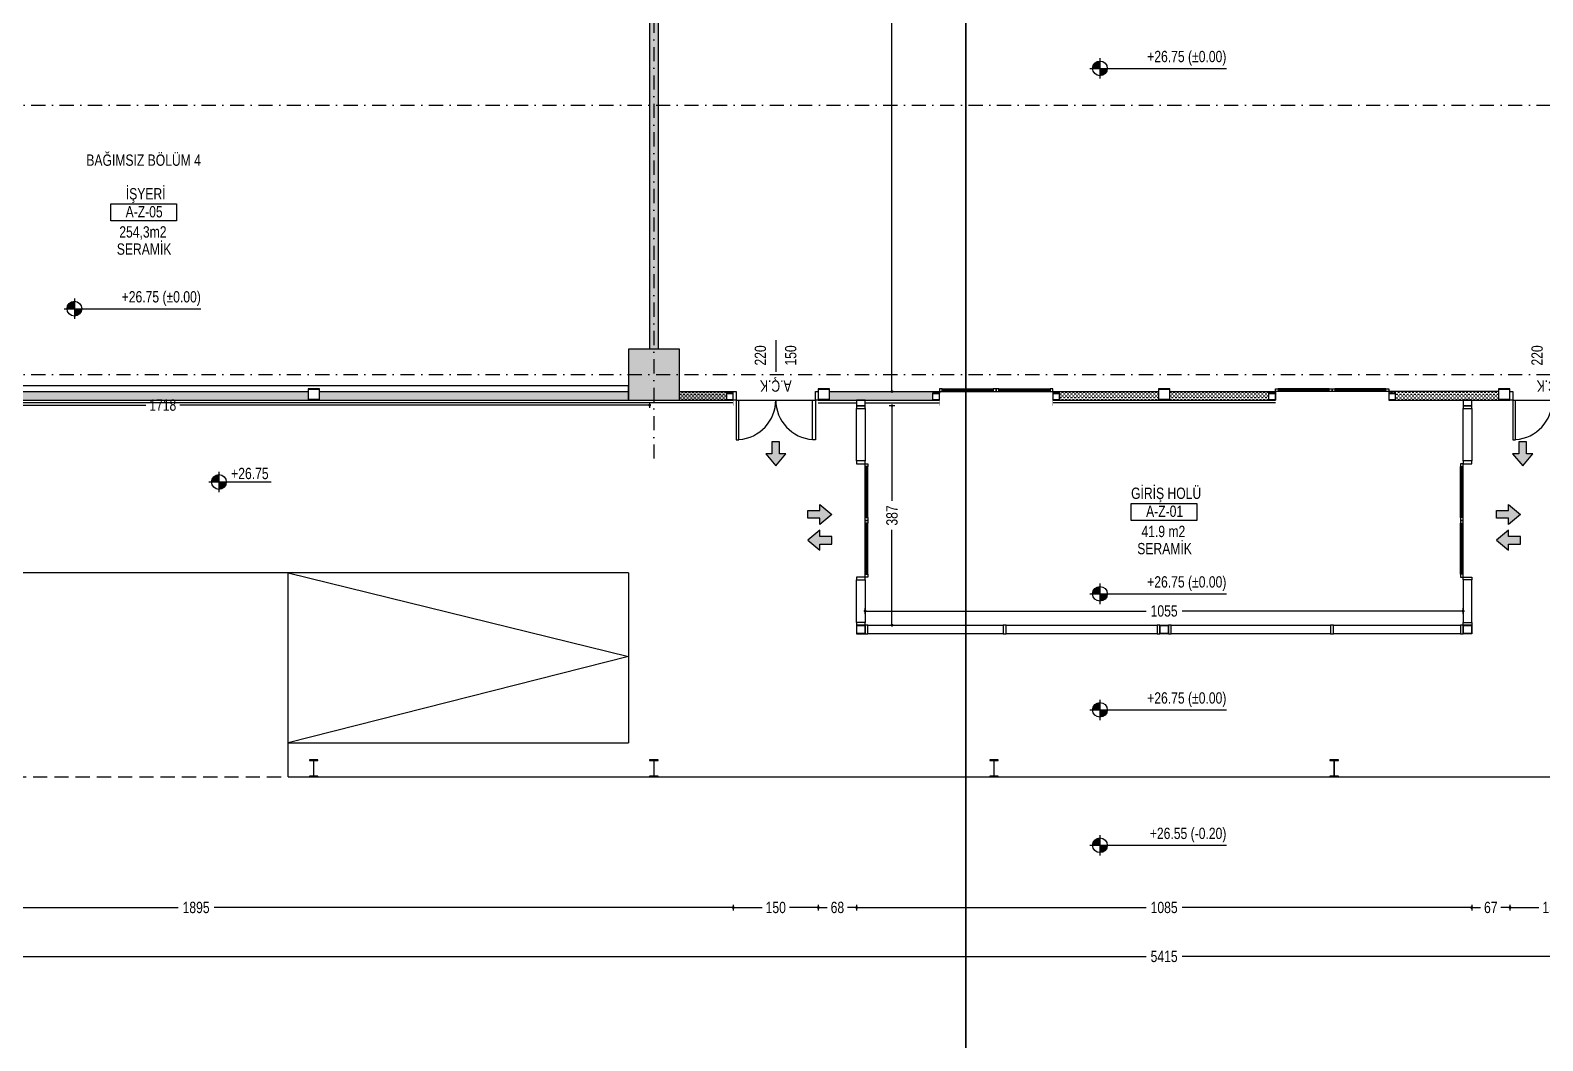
# Model space of a CAD drawing. Header units: centimetres. Extents: x 26569 to 160723, y -3143 to 14565.
# Drawn here: x 55179 to 57847, y 388 to 2171 of the extents above; entities that cross this region are included whole.
import ezdxf
from ezdxf.enums import TextEntityAlignment as Align

# ---------------------------------------------------------------- set-up
doc = ezdxf.new("R2010")
doc.units = ezdxf.units.CM
doc.header["$LTSCALE"] = 100
doc.linetypes.add('DASHDOT2', pattern=[0.5, 0.25, -0.125, 0, -0.125])
doc.linetypes.add('HIDDEN2', pattern=[0.1875, 0.125, -0.0625])
for name, color, linetype in [('A-ANNO-DIMS', 187, 'Continuous'), ('A-ANNO-GRID', 155, 'DASHDOT2'), ('A-ANNO-IDEN', 50, 'Continuous'), ('A-ANNO-TEXT', 50, 'Continuous'), ('A-DOOR', 193, 'Continuous'), ('A-ELEV-01', 255, 'Continuous'), ('A-GLAZ-FRME', 12, 'Continuous'), ('A-GLAZ-FRME-MBND', 9, 'Continuous'), ('A-GLAZ-FULL', 130, 'Continuous'), ('A-GLAZ-SILL', 8, 'Continuous'), ('A-WALL', 134, 'Continuous'), ('A-WALL-HTCH', 8, 'Continuous'), ('A-WALL-INSL', 249, 'Continuous'), ('A-WALL-PLST', 129, 'Continuous'), ('S-CONC', 5, 'Continuous'), ('S-HTCH', 8, 'Continuous'), ('S-STEL', 3, 'Continuous')]:
    doc.layers.add(name, color=color, linetype=linetype)
doc.styles.add('Fields_100', font='act_simplex.shx', dxfattribs={"width": 0.8, "height": 20})
doc.linetypes.add('BATTING', pattern='A,0.00254,-2.54,[134,ltypeshp.shx,S=2.54,R=0,X=-2.54,Y=0],-5.08,[134,ltypeshp.shx,S=2.54,R=180,X=2.54,Y=0],-2.54', length=10.16254)
doc.dimstyles.new('FIELDS_100', dxfattribs={"dimscale": 0, "dimtxt": 20, "dimasz": 5, "dimexe": 5, "dimexo": 5, "dimgap": 5, "dimtad": 0, "dimdec": 0, "dimzin": 0, "dimdsep": 46, "dimtxsty": 'Fields_100', "dimblk": 'DOT', "dimcen": 0.09, "dimclrt": 50, "dimadec": 0, "dimazin": 0, "dimtfac": 1, "dimtdec": 0, "dimtix": 1, "dimtofl": 0, "dimtmove": 1, "dimatfit": 3, "dimfxl": 5, "dimfxlon": 1, "dimtolj": 1, "dimtzin": 0, "dimarcsym": 0})
pattern_1 = [(0, (47244.2896, 54361.0323), (3.175, 3.175), [3.175, -3.175])]

# ---------------------------------------------------------------- blocks, each defined once
blk = doc.blocks.new('Mahal kutusu_100')
at = {"color": 0}
blk.add_lwpolyline([(-58, 30), (58, 30), (58, 0), (-58, 0)], close=True, dxfattribs=at)
at = {"color": 0, "style": 'Fields_100', "width": 0.8}
for tag, p in [('MAHAL', (3.6, 37.9)), ('KOD', (0.9, 6.2)), ('ALAN', (-1.3, -29.4)), ('KAPLAMA', (0.8, -59.7))]:
    blk.add_attdef(tag, text='', height=20, dxfattribs=at).set_placement(p, align=Align.CENTER)
blk = doc.blocks.new('_Dot')
at = {"color": 0, "linetype": 'ByBlock', "lineweight": -2}
blk.add_line((-0.5, 0), (-1, 0), dxfattribs=at)
at = {"color": 0, "linetype": 'ByBlock', "const_width": 0.5}
blk.add_lwpolyline([(-0.25, 0, 1), (0.25, 0, 1)], format="xyb", close=True, dxfattribs=at)
blk = doc.blocks.new('*D151')
at = {"layer": 'A-ANNO-DIMS', "color": 0, "lineweight": -2, "transparency": 16777216}
for p, q in [((56694.5, 2988.6), (56704.5, 2988.6)), ((56699.5, 2983.6), (56699.5, 2292.8)), ((56699.5, 1538.6), (56699.5, 2229.4)), ((56694.5, 1533.6), (56704.5, 1533.6))]:
    blk.add_line(p, q, dxfattribs=at)
at = {"layer": 'DEFPOINTS', "color": 0, "transparency": 16777216}
for p in [(56287, 2988.6), (56699.5, 2988.6), (56622, 1533.6)]:
    blk.add_point(p, dxfattribs=at)
at = {"layer": 'A-ANNO-DIMS', "color": 0, "lineweight": -2, "transparency": 16777216, "xscale": 5, "yscale": 5, "zscale": 5}
for p, rotation in [((56699.5, 2988.6), 90), ((56699.5, 1533.6), 270)]:
    blk.add_blockref('_Dot', p, dxfattribs=dict(at, rotation=rotation))
at = {"layer": 'A-ANNO-DIMS', "color": 50, "transparency": 16777216, "insert": (56699.5, 2261.1), "char_height": 20, "attachment_point": 5, "rotation": 90, "style": 'Fields_100'}
blk.add_mtext('\\A1;1455', dxfattribs=at)
blk = doc.blocks.new('Kot_plan')
h = blk.add_hatch(color=0)
h.paths.add_polyline_path([(0, 13, 0.414214), (-13, 0), (0, 0)])
h.paths.add_polyline_path([(13, 0), (0, 0), (0, -13, 0.414214)])
at = {"color": 0}
for p, q in [((-18, 0), (92, 0)), ((0, 18), (0, -18))]:
    blk.add_line(p, q, dxfattribs=at)
blk.add_circle((0, 0), 13, dxfattribs=at)
at = {"color": 0, "style": 'Fields_100', "width": 0.8}
blk.add_attdef('BITMISKOT', (21.6, 5), '', height=20, dxfattribs=at)
blk.add_attdef('KABAKOT', text='', height=20, dxfattribs=at).set_placement((21.6, -5), align=Align.TOP_LEFT)
blk = doc.blocks.new('KAPI 150')
at = {"layer": 'A-DOOR'}
blk.add_line((145, 15), (5, 15), dxfattribs=at)
for points in [[(5, 15), (5, 85), (10, 85), (10, 15)], [(145, 15), (145, 85), (140, 85), (140, 15)]]:
    blk.add_lwpolyline(points, dxfattribs=at)
for points in [[(5, 0), (0, 0), (0, 15), (5, 15)], [(150, 0), (145, 0), (145, 15), (150, 15)]]:
    blk.add_lwpolyline(points, close=True, dxfattribs=at)
for centre, start, end in [((5, 15), 0, 85.904), ((145, 15), 94.096, 180)]:
    blk.add_arc(centre, 70, start, end, dxfattribs=at)
blk = doc.blocks.new('AÇK_01')
at = {"color": 0}
blk.add_lwpolyline([(28, 0), (-28, 0)], dxfattribs=at)
at = {"color": 0, "style": 'Fields_100', "width": 0.8}
blk.add_attdef('A.Ç.K.01', text='', height=20, rotation=90, dxfattribs=at).set_placement((-53, 0), align=Align.MIDDLE_CENTER)
for tag, p in [('W', (1, 17.2)), ('H', (1, -36.3))]:
    blk.add_attdef(tag, text='', height=20, dxfattribs=at).set_placement(p, align=Align.CENTER)
blk = doc.blocks.new('*D307')
at = {"layer": 'A-ANNO-DIMS', "color": 0, "lineweight": -2, "transparency": 16777216}
for p, q in [((54554.5, 1514.5), (54554.5, 1504.5)), ((54559.5, 1509.5), (55383.1, 1509.5)), ((56267, 1509.5), (55443.4, 1509.5)), ((56272, 1514.5), (56272, 1504.5))]:
    blk.add_line(p, q, dxfattribs=at)
at = {"layer": 'DEFPOINTS', "color": 0, "transparency": 16777216}
for p in [(56272, 2973.6), (54554.5, 1593.6), (56272, 1509.5)]:
    blk.add_point(p, dxfattribs=at)
at = {"layer": 'A-ANNO-DIMS', "color": 0, "lineweight": -2, "transparency": 16777216, "xscale": 5, "yscale": 5, "zscale": 5, "rotation": 180}
blk.add_blockref('_Dot', (54554.5, 1509.5), dxfattribs=at)
at = {"layer": 'A-ANNO-DIMS', "color": 0, "lineweight": -2, "transparency": 16777216, "xscale": 5, "yscale": 5, "zscale": 5}
blk.add_blockref('_Dot', (56272, 1509.5), dxfattribs=at)
at = {"layer": 'A-ANNO-DIMS', "color": 50, "transparency": 16777216, "insert": (55413.2, 1509.5), "char_height": 20, "attachment_point": 5, "style": 'Fields_100'}
blk.add_mtext('\\A1;1718', dxfattribs=at)
blk = doc.blocks.new('*D410')
at = {"layer": 'A-ANNO-DIMS', "color": 0, "lineweight": -2, "transparency": 16777216}
for p, q in [((56694.5, 1508.6), (56704.5, 1508.6)), ((56699.5, 1503.6), (56699.5, 1340.4)), ((56699.5, 1126.1), (56699.5, 1289.3)), ((56694.5, 1121.1), (56704.5, 1121.1))]:
    blk.add_line(p, q, dxfattribs=at)
at = {"layer": 'DEFPOINTS', "color": 0, "transparency": 16777216}
for p in [(56657, 1508.6), (56699.5, 1508.6), (56657, 1121.1)]:
    blk.add_point(p, dxfattribs=at)
at = {"layer": 'A-ANNO-DIMS', "color": 0, "lineweight": -2, "transparency": 16777216, "xscale": 5, "yscale": 5, "zscale": 5}
for p, rotation in [((56699.5, 1508.6), 90), ((56699.5, 1121.1), 270)]:
    blk.add_blockref('_Dot', p, dxfattribs=dict(at, rotation=rotation))
at = {"layer": 'A-ANNO-DIMS', "color": 50, "transparency": 16777216, "insert": (56699.5, 1314.8), "char_height": 20, "attachment_point": 5, "rotation": 90, "style": 'Fields_100'}
blk.add_mtext('\\A1;387', dxfattribs=at)
blk = doc.blocks.new('*D411')
at = {"layer": 'A-ANNO-DIMS', "color": 0, "lineweight": -2, "transparency": 16777216}
for p, q in [((56652, 1141.2), (56652, 1151.2)), ((57707, 1141.2), (57707, 1151.2)), ((56657, 1146.2), (57147.8, 1146.2)), ((57702, 1146.2), (57211.1, 1146.2))]:
    blk.add_line(p, q, dxfattribs=at)
at = {"layer": 'DEFPOINTS', "color": 0, "transparency": 16777216}
for p in [(56652, 1121.1), (57707, 1146.2), (57707, 1121.1)]:
    blk.add_point(p, dxfattribs=at)
at = {"layer": 'A-ANNO-DIMS', "color": 0, "lineweight": -2, "transparency": 16777216, "xscale": 5, "yscale": 5, "zscale": 5, "rotation": 180}
blk.add_blockref('_Dot', (56652, 1146.2), dxfattribs=at)
at = {"layer": 'A-ANNO-DIMS', "color": 0, "lineweight": -2, "transparency": 16777216, "xscale": 5, "yscale": 5, "zscale": 5}
blk.add_blockref('_Dot', (57707, 1146.2), dxfattribs=at)
at = {"layer": 'A-ANNO-DIMS', "color": 50, "transparency": 16777216, "insert": (57179.5, 1146.2), "char_height": 20, "attachment_point": 5, "style": 'Fields_100'}
blk.add_mtext('\\A1;1055', dxfattribs=at)
blk = doc.blocks.new('300')
blk.add_lwpolyline([(0, 0), (150, 0), (150, 10.7), (93.55, 10.7, -0.41421356), (78.55, 25.7), (78.55, 274.3, -0.41421356), (93.55, 289.3), (150, 289.3), (150, 300), (0, 300), (0, 289.3), (56.45, 289.3, -0.41421356), (71.45, 274.3), (71.45, 25.7, -0.41421356), (56.45, 10.7), (0, 10.7)], format="xyb", close=True)
blk = doc.blocks.new('*D855')
at = {"layer": 'A-ANNO-DIMS', "color": 0, "lineweight": -2, "transparency": 16777216}
for p, q in [((54524.5, 628), (54524.5, 618)), ((54529.5, 623), (55440.3, 623)), ((56414.5, 623), (55503.6, 623)), ((56419.5, 628), (56419.5, 618))]:
    blk.add_line(p, q, dxfattribs=at)
at = {"layer": 'DEFPOINTS', "color": 0, "transparency": 16777216}
for p in [(54524.5, 1518.6), (56419.5, 1518.6), (56419.5, 623)]:
    blk.add_point(p, dxfattribs=at)
at = {"layer": 'A-ANNO-DIMS', "color": 0, "lineweight": -2, "transparency": 16777216, "xscale": 5, "yscale": 5, "zscale": 5, "rotation": 180}
blk.add_blockref('_Dot', (54524.5, 623), dxfattribs=at)
at = {"layer": 'A-ANNO-DIMS', "color": 0, "lineweight": -2, "transparency": 16777216, "xscale": 5, "yscale": 5, "zscale": 5}
blk.add_blockref('_Dot', (56419.5, 623), dxfattribs=at)
at = {"layer": 'A-ANNO-DIMS', "color": 50, "transparency": 16777216, "insert": (55472, 623), "char_height": 20, "attachment_point": 5, "style": 'Fields_100'}
blk.add_mtext('\\A1;1895', dxfattribs=at)
blk = doc.blocks.new('*D856')
at = {"layer": 'A-ANNO-DIMS', "color": 0, "lineweight": -2, "transparency": 16777216}
for p, q in [((56419.5, 628), (56419.5, 618)), ((56424.5, 623), (56470.4, 623)), ((56564.5, 623), (56518.5, 623)), ((56569.5, 628), (56569.5, 618))]:
    blk.add_line(p, q, dxfattribs=at)
at = {"layer": 'DEFPOINTS', "color": 0, "transparency": 16777216}
for p in [(56419.5, 1518.6), (56569.5, 1518.6), (56569.5, 623)]:
    blk.add_point(p, dxfattribs=at)
at = {"layer": 'A-ANNO-DIMS', "color": 0, "lineweight": -2, "transparency": 16777216, "xscale": 5, "yscale": 5, "zscale": 5, "rotation": 180}
blk.add_blockref('_Dot', (56419.5, 623), dxfattribs=at)
at = {"layer": 'A-ANNO-DIMS', "color": 0, "lineweight": -2, "transparency": 16777216, "xscale": 5, "yscale": 5, "zscale": 5}
blk.add_blockref('_Dot', (56569.5, 623), dxfattribs=at)
at = {"layer": 'A-ANNO-DIMS', "color": 50, "transparency": 16777216, "insert": (56494.5, 623), "char_height": 20, "attachment_point": 5, "style": 'Fields_100'}
blk.add_mtext('\\A1;150', dxfattribs=at)
blk = doc.blocks.new('*D857')
at = {"layer": 'A-ANNO-DIMS', "color": 0, "lineweight": -2, "transparency": 16777216}
for p, q in [((56569.5, 628), (56569.5, 618)), ((56574.5, 623), (56585.3, 623)), ((56632, 623), (56621.2, 623)), ((56637, 628), (56637, 618))]:
    blk.add_line(p, q, dxfattribs=at)
at = {"layer": 'DEFPOINTS', "color": 0, "transparency": 16777216}
for p in [(56569.5, 1518.6), (56637, 1518.6), (56637, 623)]:
    blk.add_point(p, dxfattribs=at)
at = {"layer": 'A-ANNO-DIMS', "color": 0, "lineweight": -2, "transparency": 16777216, "xscale": 5, "yscale": 5, "zscale": 5, "rotation": 180}
blk.add_blockref('_Dot', (56569.5, 623), dxfattribs=at)
at = {"layer": 'A-ANNO-DIMS', "color": 0, "lineweight": -2, "transparency": 16777216, "xscale": 5, "yscale": 5, "zscale": 5}
blk.add_blockref('_Dot', (56637, 623), dxfattribs=at)
at = {"layer": 'A-ANNO-DIMS', "color": 50, "transparency": 16777216, "insert": (56603.2, 623), "char_height": 20, "attachment_point": 5, "style": 'Fields_100'}
blk.add_mtext('\\A1;68', dxfattribs=at)
blk = doc.blocks.new('*D858')
at = {"layer": 'A-ANNO-DIMS', "color": 0, "lineweight": -2, "transparency": 16777216}
for p, q in [((56637, 628), (56637, 618)), ((56642, 623), (57147.8, 623)), ((57717, 623), (57211.1, 623)), ((57722, 628), (57722, 618))]:
    blk.add_line(p, q, dxfattribs=at)
at = {"layer": 'DEFPOINTS', "color": 0, "transparency": 16777216}
for p in [(56637, 1518.6), (57722, 1106.1), (57722, 623)]:
    blk.add_point(p, dxfattribs=at)
at = {"layer": 'A-ANNO-DIMS', "color": 0, "lineweight": -2, "transparency": 16777216, "xscale": 5, "yscale": 5, "zscale": 5, "rotation": 180}
blk.add_blockref('_Dot', (56637, 623), dxfattribs=at)
at = {"layer": 'A-ANNO-DIMS', "color": 0, "lineweight": -2, "transparency": 16777216, "xscale": 5, "yscale": 5, "zscale": 5}
blk.add_blockref('_Dot', (57722, 623), dxfattribs=at)
at = {"layer": 'A-ANNO-DIMS', "color": 50, "transparency": 16777216, "insert": (57179.5, 623), "char_height": 20, "attachment_point": 5, "style": 'Fields_100'}
blk.add_mtext('\\A1;1085', dxfattribs=at)
blk = doc.blocks.new('*D859')
at = {"layer": 'A-ANNO-DIMS', "color": 0, "lineweight": -2, "transparency": 16777216}
for p, q in [((57722, 628), (57722, 618)), ((57727, 623), (57737.8, 623)), ((57784.5, 623), (57773.7, 623)), ((57789.5, 628), (57789.5, 618))]:
    blk.add_line(p, q, dxfattribs=at)
at = {"layer": 'DEFPOINTS', "color": 0, "transparency": 16777216}
for p in [(57789.5, 1518.6), (57722, 1106.1), (57789.5, 623)]:
    blk.add_point(p, dxfattribs=at)
at = {"layer": 'A-ANNO-DIMS', "color": 0, "lineweight": -2, "transparency": 16777216, "xscale": 5, "yscale": 5, "zscale": 5, "rotation": 180}
blk.add_blockref('_Dot', (57722, 623), dxfattribs=at)
at = {"layer": 'A-ANNO-DIMS', "color": 0, "lineweight": -2, "transparency": 16777216, "xscale": 5, "yscale": 5, "zscale": 5}
blk.add_blockref('_Dot', (57789.5, 623), dxfattribs=at)
at = {"layer": 'A-ANNO-DIMS', "color": 50, "transparency": 16777216, "insert": (57755.7, 623), "char_height": 20, "attachment_point": 5, "style": 'Fields_100'}
blk.add_mtext('\\A1;67', dxfattribs=at)
blk = doc.blocks.new('*D860')
at = {"layer": 'A-ANNO-DIMS', "color": 0, "lineweight": -2, "transparency": 16777216}
for p, q in [((57789.5, 628), (57789.5, 618)), ((57794.5, 623), (57840.4, 623)), ((57934.5, 623), (57888.5, 623)), ((57939.5, 628), (57939.5, 618))]:
    blk.add_line(p, q, dxfattribs=at)
at = {"layer": 'DEFPOINTS', "color": 0, "transparency": 16777216}
for p in [(57789.5, 1518.6), (57939.5, 1518.6), (57939.5, 623)]:
    blk.add_point(p, dxfattribs=at)
at = {"layer": 'A-ANNO-DIMS', "color": 0, "lineweight": -2, "transparency": 16777216, "xscale": 5, "yscale": 5, "zscale": 5, "rotation": 180}
blk.add_blockref('_Dot', (57789.5, 623), dxfattribs=at)
at = {"layer": 'A-ANNO-DIMS', "color": 0, "lineweight": -2, "transparency": 16777216, "xscale": 5, "yscale": 5, "zscale": 5}
blk.add_blockref('_Dot', (57939.5, 623), dxfattribs=at)
at = {"layer": 'A-ANNO-DIMS', "color": 50, "transparency": 16777216, "insert": (57864.5, 623), "char_height": 20, "attachment_point": 5, "style": 'Fields_100'}
blk.add_mtext('\\A1;150', dxfattribs=at)
blk = doc.blocks.new('*D878')
at = {"layer": 'A-ANNO-DIMS', "color": 0, "lineweight": -2, "transparency": 16777216}
for p, q in [((54472, 541.6), (54472, 531.6)), ((54477, 536.6), (57147.8, 536.6)), ((59882, 536.6), (57211.1, 536.6)), ((59887, 541.6), (59887, 531.6))]:
    blk.add_line(p, q, dxfattribs=at)
at = {"layer": 'DEFPOINTS', "color": 0, "transparency": 16777216}
for p in [(54472, 853.6, 0), (59887, 853.6, 0), (59887, 536.6)]:
    blk.add_point(p, dxfattribs=at)
at = {"layer": 'A-ANNO-DIMS', "color": 0, "lineweight": -2, "transparency": 16777216, "xscale": 5, "yscale": 5, "zscale": 5, "rotation": 180}
blk.add_blockref('_Dot', (54472, 536.6), dxfattribs=at)
at = {"layer": 'A-ANNO-DIMS', "color": 0, "lineweight": -2, "transparency": 16777216, "xscale": 5, "yscale": 5, "zscale": 5}
blk.add_blockref('_Dot', (59887, 536.6), dxfattribs=at)
at = {"layer": 'A-ANNO-DIMS', "color": 50, "transparency": 16777216, "insert": (57179.5, 536.6), "char_height": 20, "attachment_point": 5, "style": 'Fields_100'}
blk.add_mtext('\\A1;5415', dxfattribs=at)

msp = doc.modelspace()

# ---------------------------------------------------------------- hatches: boundary and pattern name
at = {"layer": 'A-ANNO-DIMS'}
h = msp.add_hatch(color=256, dxfattribs=at)
h.paths.add_polyline_path([(57066.28, 2116.71, 0.4142136), (57053.28, 2103.71), (57066.28, 2103.71)])
h.paths.add_polyline_path([(57079.28, 2103.71), (57066.28, 2103.71), (57066.28, 2090.71, 0.4142136)])
h = msp.add_hatch(color=256, dxfattribs=at)
h.paths.add_polyline_path([(55257.34, 1692.72, 0.4142136), (55244.34, 1679.72), (55257.34, 1679.72)])
h.paths.add_polyline_path([(55270.34, 1679.72), (55257.34, 1679.72), (55257.34, 1666.72, 0.4142136)])
h = msp.add_hatch(color=256, dxfattribs=at)
h.paths.add_polyline_path([(57066.28, 1189.6, 0.4142136), (57053.28, 1176.6), (57066.28, 1176.6)])
h.paths.add_polyline_path([(57079.28, 1176.6), (57066.28, 1176.6), (57066.28, 1163.6, 0.4142136)])
h = msp.add_hatch(color=256, dxfattribs=at)
h.paths.add_polyline_path([(57066.28, 984.79, 0.4142136), (57053.28, 971.79), (57066.28, 971.79)])
h.paths.add_polyline_path([(57079.28, 971.79), (57066.28, 971.79), (57066.28, 958.79, 0.4142136)])
h = msp.add_hatch(color=256, dxfattribs=at)
h.paths.add_polyline_path([(57066.28, 745.85, 0.4142136), (57053.28, 732.85), (57066.28, 732.85)])
h.paths.add_polyline_path([(57079.28, 732.85), (57066.28, 732.85), (57066.28, 719.85, 0.4142136)])
at = {"layer": 'A-ANNO-TEXT'}
h = msp.add_hatch(color=256, dxfattribs=at)
h.dxf.hatch_style = 1
h.paths.add_polyline_path([(56494.48, 1402.39), (56512.18, 1423.54), (56501.21, 1423.54), (56501.21, 1444.69), (56487.74, 1444.69), (56487.74, 1423.54), (56476.77, 1423.54)])
h = msp.add_hatch(color=256, dxfattribs=at)
h.dxf.hatch_style = 1
h.paths.add_polyline_path([(57811.98, 1402.39), (57829.68, 1423.54), (57818.71, 1423.54), (57818.71, 1444.69), (57805.24, 1444.69), (57805.24, 1423.54), (57794.27, 1423.54)])
h = msp.add_hatch(color=256, dxfattribs=at)
h.dxf.hatch_style = 1
h.paths.add_polyline_path([(56593.13, 1316.61), (56571.98, 1298.9), (56571.98, 1309.87), (56550.83, 1309.87), (56550.83, 1323.34), (56571.98, 1323.34), (56571.98, 1334.31)])
h = msp.add_hatch(color=256, dxfattribs=at)
h.dxf.hatch_style = 1
h.paths.add_polyline_path([(57808.13, 1316.61), (57786.98, 1298.9), (57786.98, 1309.87), (57765.83, 1309.87), (57765.83, 1323.34), (57786.98, 1323.34), (57786.98, 1334.31)])
h = msp.add_hatch(color=256, dxfattribs=at)
h.dxf.hatch_style = 1
h.paths.add_polyline_path([(56550.83, 1271.2), (56571.98, 1253.5), (56571.98, 1264.46), (56593.13, 1264.46), (56593.13, 1277.94), (56571.98, 1277.94), (56571.98, 1288.9)])
h = msp.add_hatch(color=256, dxfattribs=at)
h.dxf.hatch_style = 1
h.paths.add_polyline_path([(57765.83, 1271.2), (57786.98, 1253.5), (57786.98, 1264.46), (57808.13, 1264.46), (57808.13, 1277.94), (57786.98, 1277.94), (57786.98, 1288.9)])
at = {"layer": 'A-WALL-HTCH'}
h = msp.add_hatch(dxfattribs=at)
h.set_pattern_fill('DASH', color=256)
h.set_pattern_definition([(0, (47544.2896, 54361.0323), (3.175, 3.175), [3.175, -3.175])])
h.paths.add_polyline_path([(56181.98, 2988.59), (56286.98, 2988.59), (56286.98, 1608.59), (56271.98, 1608.59), (56271.98, 2973.59), (56181.98, 2973.59)])
h = msp.add_hatch(dxfattribs=at)
h.set_pattern_fill('DASH', color=256)
h.set_pattern_definition(pattern_1)
h.paths.add_polyline_path([(55069.48, 1518.59), (55069.48, 1533.59), (54524.48, 1533.59), (54524.48, 1518.59)])
h.paths.add_polyline_path([(55669.48, 1519.19), (55669.48, 1533.59), (55089.48, 1533.59), (55089.48, 1518.59)])
h.paths.add_polyline_path([(55689.48, 1533.59), (55689.48, 1518.59), (56234.48, 1518.59), (56234.48, 1533.59)])
h = msp.add_hatch(dxfattribs=at)
h.set_pattern_fill('DASH', color=256)
h.set_pattern_definition(pattern_1)
h.paths.add_polyline_path([(56407.48, 1533.59), (56324.48, 1533.59), (56324.48, 1518.59), (56407.48, 1518.59)])
h = msp.add_hatch(dxfattribs=at)
h.set_pattern_fill('DASH', color=256)
h.set_pattern_definition(pattern_1)
h.paths.add_polyline_path([(56771.23, 1530.59), (56783.23, 1530.59), (56783.23, 1533.59), (56589.48, 1533.59), (56589.48, 1518.59), (56771.23, 1518.59)])
h.paths.add_polyline_path([(56407.48, 1530.59), (56419.48, 1530.59), (56419.48, 1533.59), (56324.48, 1533.59), (56324.48, 1518.59), (56407.48, 1518.59)])
h = msp.add_hatch(dxfattribs=at)
h.set_pattern_fill('DASH', color=256, angle=360)
h.set_pattern_definition([(0, (31465.3137, -7027.3833), (3.175, 3.175), [3.175, -3.175])])
h.paths.add_polyline_path([(57363.73, 1530.59), (57375.73, 1530.59), (57375.73, 1533.59), (57189.48, 1533.59), (57189.48, 1518.59), (57363.73, 1518.59)])
h.paths.add_polyline_path([(56983.23, 1530.59), (56995.23, 1530.59), (56995.23, 1518.59), (57169.48, 1518.59), (57169.48, 1533.59), (56983.23, 1533.59)])
h = msp.add_hatch(dxfattribs=at)
h.set_pattern_fill('DASH', color=256)
h.set_pattern_definition(pattern_1)
h.paths.add_polyline_path([(57587.73, 1530.59), (57587.73, 1518.59), (57769.48, 1518.59), (57769.48, 1533.59), (57575.73, 1533.59), (57575.73, 1530.59)])
at = {"layer": 'S-HTCH'}
h = msp.add_hatch(dxfattribs=at)
h.set_pattern_fill('ANSI33', color=256)
h.set_pattern_definition([(45, (47244.2896, 5721.5606), (-4.490128, 4.490128), []), (45, (47248.78, 5721.5606), (-4.490128, 4.490128), [3.175, -1.5875])])
h.paths.add_polyline_path([(63434.48, 1518.59), (63524.48, 1518.59), (63524.48, 1608.59), (63434.48, 1608.59)])
h.paths.add_polyline_path([(63434.48, 7218.59), (63524.48, 7218.59), (63524.48, 7308.59), (63434.48, 7308.59)])
h.paths.add_polyline_path([(61634.48, 1518.59), (61724.48, 1518.59), (61724.48, 1608.59), (61634.48, 1608.59)])
h.paths.add_polyline_path([(58034.48, 1518.59), (58124.48, 1518.59), (58124.48, 1608.59), (58034.48, 1608.59)])
h.paths.add_polyline_path([(61634.48, 7218.59), (61724.48, 7218.59), (61724.48, 7308.59), (61634.48, 7308.59)])
h.paths.add_polyline_path([(58034.48, 7218.59), (58124.48, 7218.59), (58124.48, 7308.59), (58034.48, 7308.59)])
h.paths.add_polyline_path([(63434.48, 3418.59), (63524.48, 3418.59), (63524.48, 3508.59), (63434.48, 3508.59)])
h.paths.add_polyline_path([(63434.48, 5318.59), (63524.48, 5318.59), (63524.48, 5408.59), (63434.48, 5408.59)])
h.paths.add_polyline_path([(61634.48, 3418.59), (61724.48, 3418.59), (61724.48, 3508.59), (61634.48, 3508.59)])
h.paths.add_polyline_path([(58034.48, 3418.59), (58124.48, 3418.59), (58124.48, 3508.59), (58034.48, 3508.59)])
h.paths.add_polyline_path([(61634.48, 5318.59), (61724.48, 5318.59), (61724.48, 5408.59), (61634.48, 5408.59)])
h.paths.add_polyline_path([(58034.48, 5318.59), (58124.48, 5318.59), (58124.48, 5408.59), (58034.48, 5408.59)])
h.paths.add_polyline_path([(68834.48, 3418.59), (68924.48, 3418.59), (68924.48, 3508.59), (68834.48, 3508.59)])
h.paths.add_polyline_path([(68834.48, 5318.59), (68924.48, 5318.59), (68924.48, 5408.59), (68834.48, 5408.59)])
h.paths.add_polyline_path([(67034.48, 3418.59), (67124.48, 3418.59), (67124.48, 3508.59), (67034.48, 3508.59)])
h.paths.add_polyline_path([(67034.48, 5318.59), (67124.48, 5318.59), (67124.48, 5408.59), (67034.48, 5408.59)])
h.paths.add_polyline_path([(65234.48, 3418.59), (65324.48, 3418.59), (65324.48, 3508.59), (65234.48, 3508.59)])
h.paths.add_polyline_path([(65234.48, 5318.59), (65324.48, 5318.59), (65324.48, 5408.59), (65234.48, 5408.59)])
h.paths.add_polyline_path([(61534.48, 3418.59), (61624.48, 3418.59), (61624.48, 3508.59), (61534.48, 3508.59)])
h.paths.add_polyline_path([(61534.48, 5318.59), (61624.48, 5318.59), (61624.48, 5408.59), (61534.48, 5408.59)])
h.paths.add_polyline_path([(59834.48, 3418.59), (59924.48, 3418.59), (59924.48, 3508.59), (59834.48, 3508.59)])
h.paths.add_polyline_path([(59834.48, 5318.59), (59924.48, 5318.59), (59924.48, 5408.59), (59834.48, 5408.59)])
h.paths.add_polyline_path([(56234.48, 3418.59), (56324.48, 3418.59), (56324.48, 3508.59), (56234.48, 3508.59)])
h.paths.add_polyline_path([(56234.48, 5318.59), (56324.48, 5318.59), (56324.48, 5408.59), (56234.48, 5408.59)])
h.paths.add_polyline_path([(54434.48, 3418.59), (54524.48, 3418.59), (54524.48, 3508.59), (54434.48, 3508.59)])
h.paths.add_polyline_path([(54434.48, 5318.59), (54524.48, 5318.59), (54524.48, 5408.59), (54434.48, 5408.59)])
h.paths.add_polyline_path([(52634.48, 3418.59), (52724.48, 3418.59), (52724.48, 3508.59), (52634.48, 3508.59)])
h.paths.add_polyline_path([(52634.48, 5318.59), (52724.48, 5318.59), (52724.48, 5408.59), (52634.48, 5408.59)])
h.paths.add_polyline_path([(70634.48, 5318.59), (70724.48, 5318.59), (70724.48, 5408.59), (70634.48, 5408.59)])
h.paths.add_polyline_path([(70634.48, 3418.59), (70724.48, 3418.59), (70724.48, 3508.59), (70634.48, 3508.59)])
h.paths.add_polyline_path([(70634.48, 1518.59), (70724.48, 1518.59), (70724.48, 1608.59), (70634.48, 1608.59)])
h.paths.add_polyline_path([(68834.48, 1518.59), (68924.48, 1518.59), (68924.48, 1608.59), (68834.48, 1608.59)])
h.paths.add_polyline_path([(67034.48, 1518.59), (67124.48, 1518.59), (67124.48, 1608.59), (67034.48, 1608.59)])
h.paths.add_polyline_path([(65234.48, 1518.59), (65324.48, 1518.59), (65324.48, 1608.59), (65234.48, 1608.59)])
h.paths.add_polyline_path([(61534.48, 1518.59), (61624.48, 1518.59), (61624.48, 1608.59), (61534.48, 1608.59)])
h.paths.add_polyline_path([(59834.48, 1518.59), (59924.48, 1518.59), (59924.48, 1608.59), (59834.48, 1608.59)])
h.paths.add_polyline_path([(56234.48, 1518.59), (56324.48, 1518.59), (56324.48, 1608.59), (56234.48, 1608.59)])
h.paths.add_polyline_path([(54434.48, 1518.59), (54524.48, 1518.59), (54524.48, 1608.59), (54434.48, 1608.59)])
h.paths.add_polyline_path([(52634.48, 1518.59), (52724.48, 1518.59), (52724.48, 1608.59), (52634.48, 1608.59)])
h.paths.add_polyline_path([(70634.48, 7218.59), (70724.48, 7218.59), (70724.48, 7308.59), (70634.48, 7308.59)])
h.paths.add_polyline_path([(68834.48, 7218.59), (68924.48, 7218.59), (68924.48, 7308.59), (68834.48, 7308.59)])
h.paths.add_polyline_path([(67034.48, 7218.59), (67124.48, 7218.59), (67124.48, 7308.59), (67034.48, 7308.59)])
h.paths.add_polyline_path([(65234.48, 7218.59), (65324.48, 7218.59), (65324.48, 7308.59), (65234.48, 7308.59)])
h.paths.add_polyline_path([(61534.48, 7218.59), (61624.48, 7218.59), (61624.48, 7308.59), (61534.48, 7308.59)])
h.paths.add_polyline_path([(59834.48, 7218.59), (59924.48, 7218.59), (59924.48, 7308.59), (59834.48, 7308.59)])
h.paths.add_polyline_path([(56234.48, 7218.59), (56324.48, 7218.59), (56324.48, 7308.59), (56234.48, 7308.59)])
h.paths.add_polyline_path([(54434.48, 7218.59), (54524.48, 7218.59), (54524.48, 7308.59), (54434.48, 7308.59)])
h.paths.add_polyline_path([(52634.48, 7218.59), (52724.48, 7218.59), (52724.48, 7308.59), (52634.48, 7308.59)])

# ---------------------------------------------------------------- linework, layer by layer
at = {"layer": 'A-ANNO-DIMS'}
for p, q in [((57066.28, 2121.71), (57066.28, 2085.71)), ((57048.28, 2103.71), (57289.28, 2103.71)), ((55257.34, 1697.72), (55257.34, 1661.72)), ((55239.34, 1679.72), (55480.34, 1679.72)), ((57048.28, 1176.6), (57289.28, 1176.6)), ((57066.28, 1194.6), (57066.28, 1158.6)), ((57066.28, 989.79), (57066.28, 953.79)), ((57048.28, 971.79), (57289.28, 971.79)), ((57066.28, 750.85), (57066.28, 714.85)), ((57048.28, 732.85), (57289.28, 732.85))]:
    msp.add_line(p, q, dxfattribs=at)
for centre in [(57066.28, 2103.71), (55257.34, 1679.72), (57066.28, 1176.6), (57066.28, 971.79), (57066.28, 732.85)]:
    msp.add_circle(centre, 13, dxfattribs=at)
at = {"layer": 'A-ANNO-GRID'}
for p, q in [((56279.48, 8203.59), (56279.48, 1408.59)), ((49419.63, 2038.59), (71224.48, 2038.59)), ((49419.63, 1563.59), (71224.48, 1563.59))]:
    msp.add_line(p, q, dxfattribs=at)
at = {"layer": 'A-ANNO-GRID', "const_width": 3}
msp.add_lwpolyline([(56829.48, 8173.59), (56829.48, -2255.98)], dxfattribs=at)
at = {"layer": 'A-ANNO-TEXT'}
for points in [[(56494.48, 1402.39), (56512.18, 1423.54), (56501.21, 1423.54), (56501.21, 1444.69), (56487.74, 1444.69), (56487.74, 1423.54), (56476.77, 1423.54)], [(57811.98, 1402.39), (57829.68, 1423.54), (57818.71, 1423.54), (57818.71, 1444.69), (57805.24, 1444.69), (57805.24, 1423.54), (57794.27, 1423.54)], [(56593.13, 1316.61), (56571.98, 1298.9), (56571.98, 1309.87), (56550.83, 1309.87), (56550.83, 1323.34), (56571.98, 1323.34), (56571.98, 1334.31)], [(57808.13, 1316.61), (57786.98, 1298.9), (57786.98, 1309.87), (57765.83, 1309.87), (57765.83, 1323.34), (57786.98, 1323.34), (57786.98, 1334.31)], [(56550.83, 1271.2), (56571.98, 1253.5), (56571.98, 1264.46), (56593.13, 1264.46), (56593.13, 1277.94), (56571.98, 1277.94), (56571.98, 1288.9)], [(57765.83, 1271.2), (57786.98, 1253.5), (57786.98, 1264.46), (57808.13, 1264.46), (57808.13, 1277.94), (57786.98, 1277.94), (57786.98, 1288.9)]]:
    msp.add_lwpolyline(points, close=True, dxfattribs=at)
at = {"layer": 'A-ELEV-01'}
for p, q in [((56234.48, 1543.59), (54524.48, 1543.59)), ((56234.48, 1518.59), (56234.48, 1543.59)), ((56234.48, 1213.59), (54776.98, 1213.59)), ((55634.48, 913.59, 0), (55634.48, 1213.59)), ((55634.48, 1213.59), (56234.48, 1066.09)), ((56234.48, 1213.59), (56234.48, 913.59)), ((56234.48, 1066.09), (55634.48, 913.59, 0)), ((55634.48, 853.59, 0), (58724.48, 853.59))]:
    msp.add_line(p, q, dxfattribs=at)
at = {"layer": 'A-ELEV-01', "linetype": 'HIDDEN2', "ltscale": 2, "elevation": 0}
msp.add_lwpolyline([(54471.98, 1506.59), (54471.98, 853.59), (55634.48, 853.59)], dxfattribs=at)
at = {"layer": 'A-ELEV-01', "elevation": 0}
msp.add_lwpolyline([(55634.48, 853.59), (55634.48, 853.59), (55634.48, 913.59), (56234.48, 913.59)], dxfattribs=at)
at = {"layer": 'A-GLAZ-FRME'}
for points in [[(56783.23, 1533.59), (56788.23, 1533.59), (56788.23, 1538.59), (56783.23, 1538.59)], [(56878.23, 1533.59), (56883.23, 1533.59), (56883.23, 1538.59), (56878.23, 1538.59)], [(56883.23, 1533.59), (56888.23, 1533.59), (56888.23, 1538.59), (56883.23, 1538.59)], [(56978.23, 1533.59), (56983.23, 1533.59), (56983.23, 1538.59), (56978.23, 1538.59)], [(57380.73, 1533.59), (57375.73, 1533.59), (57375.73, 1538.59), (57380.73, 1538.59)], [(57475.73, 1533.59), (57470.73, 1533.59), (57470.73, 1538.59), (57475.73, 1538.59)], [(57480.73, 1533.59), (57475.73, 1533.59), (57475.73, 1538.59), (57480.73, 1538.59)], [(57575.73, 1533.59), (57570.73, 1533.59), (57570.73, 1538.59), (57575.73, 1538.59)], [(56651.98, 1508.59), (56651.98, 1518.59), (56636.98, 1518.59), (56636.98, 1508.59)], [(56651.98, 1503.59), (56651.98, 1508.59), (56636.98, 1508.59), (56636.98, 1503.59)], [(57721.98, 1508.59), (57721.98, 1518.59), (57706.98, 1518.59), (57706.98, 1508.59)], [(57721.98, 1503.59), (57721.98, 1508.59), (57706.98, 1508.59), (57706.98, 1503.59)], [(56651.98, 1406.09), (56651.98, 1411.09), (56636.98, 1411.09), (56636.98, 1406.09)], [(56651.98, 1401.09), (56651.98, 1406.09), (56656.98, 1406.09), (56656.98, 1401.09)], [(57706.98, 1401.09), (57706.98, 1406.09), (57701.98, 1406.09), (57701.98, 1401.09)], [(57721.98, 1406.09), (57721.98, 1411.09), (57706.98, 1411.09), (57706.98, 1406.09)], [(56651.98, 1306.09), (56651.98, 1311.09), (56656.98, 1311.09), (56656.98, 1306.09)], [(57706.98, 1306.09), (57706.98, 1311.09), (57701.98, 1311.09), (57701.98, 1306.09)], [(56651.98, 1301.09), (56651.98, 1306.09), (56656.98, 1306.09), (56656.98, 1301.09)], [(57706.98, 1301.09), (57706.98, 1306.09), (57701.98, 1306.09), (57701.98, 1301.09)], [(56651.98, 1201.09), (56651.98, 1206.09), (56636.98, 1206.09), (56636.98, 1201.09)], [(56651.98, 1206.09), (56651.98, 1211.09), (56656.98, 1211.09), (56656.98, 1206.09)], [(57706.98, 1206.09), (57706.98, 1211.09), (57701.98, 1211.09), (57701.98, 1206.09)], [(57706.98, 1201.09), (57706.98, 1206.09), (57721.98, 1206.09), (57721.98, 1201.09)], [(56651.98, 1121.09), (56651.98, 1126.09), (56636.98, 1126.09), (56636.98, 1121.09)], [(56651.98, 1106.09), (56656.98, 1106.09), (56656.98, 1121.09), (56651.98, 1121.09)], [(56895.73, 1106.09), (56900.73, 1106.09), (56900.73, 1121.09), (56895.73, 1121.09)], [(57166.98, 1106.09), (57171.98, 1106.09), (57171.98, 1121.09), (57166.98, 1121.09)], [(57186.98, 1106.09), (57191.98, 1106.09), (57191.98, 1121.09), (57186.98, 1121.09)], [(57473.23, 1106.09), (57478.23, 1106.09), (57478.23, 1121.09), (57473.23, 1121.09)], [(57701.98, 1106.12), (57706.98, 1106.12), (57706.98, 1121.12), (57701.98, 1121.12)], [(57706.98, 1121.09), (57706.98, 1126.09), (57721.98, 1126.09), (57721.98, 1121.09)]]:
    msp.add_lwpolyline(points, close=True, dxfattribs=at)
at = {"layer": 'A-GLAZ-FRME-MBND'}
for p, q in [((56788.23, 1538.59, 0), (56878.23, 1538.59)), ((56788.23, 1533.59, 0), (56878.23, 1533.59)), ((56888.23, 1538.59), (56978.23, 1538.59)), ((56888.23, 1533.59), (56978.23, 1533.59)), ((57470.73, 1538.59), (57380.73, 1538.59, 0)), ((57470.73, 1533.59), (57380.73, 1533.59, 0)), ((57570.73, 1538.59), (57480.73, 1538.59)), ((57570.73, 1533.59), (57480.73, 1533.59)), ((56651.98, 1311.09), (56651.98, 1401.09)), ((56656.98, 1311.09), (56656.98, 1401.09)), ((57701.98, 1311.09), (57701.98, 1401.09)), ((57706.98, 1311.09), (57706.98, 1401.09)), ((56651.98, 1211.09), (56651.98, 1301.09)), ((56656.98, 1211.09), (56656.98, 1301.09)), ((57701.98, 1211.09), (57701.98, 1301.09)), ((57706.98, 1211.09), (57706.98, 1301.09))]:
    msp.add_line(p, q, dxfattribs=at)
at = {"layer": 'A-GLAZ-FULL'}
for p, q in [((56788.23, 1536.09, 0), (56878.23, 1536.09)), ((56888.23, 1536.09), (56978.23, 1536.09)), ((57470.73, 1536.09), (57380.73, 1536.09, 0)), ((57570.73, 1536.09), (57480.73, 1536.09)), ((56636.98, 1411.09), (56636.98, 1503.59)), ((57706.98, 1411.09), (57706.98, 1503.59)), ((56654.48, 1311.09), (56654.48, 1401.09)), ((57704.48, 1311.09), (57704.48, 1401.09)), ((56654.48, 1211.09), (56654.48, 1301.09)), ((57704.48, 1211.09), (57704.48, 1301.09)), ((56636.98, 1126.09), (56636.98, 1201.09)), ((57721.98, 1126.09), (57721.98, 1201.09)), ((56895.73, 1106.09), (56656.98, 1106.09)), ((57166.98, 1106.09), (56900.73, 1106.09)), ((57473.23, 1106.09), (57191.98, 1106.09)), ((57701.98, 1106.12), (57478.23, 1106.09))]:
    msp.add_line(p, q, dxfattribs=at)
at = {"layer": 'A-GLAZ-SILL'}
for p, q in [((56651.98, 1503.59), (56651.98, 1411.09)), ((57721.98, 1503.59), (57721.98, 1411.09)), ((56651.98, 1201.09), (56651.98, 1126.09)), ((57706.98, 1201.09), (57706.98, 1126.09)), ((56656.98, 1121.09), (56895.73, 1121.09)), ((56900.73, 1121.09), (57166.98, 1121.09)), ((57191.98, 1121.09), (57473.23, 1121.09)), ((57478.23, 1121.12), (57701.98, 1121.12))]:
    msp.add_line(p, q, dxfattribs=at)
at = {"layer": 'A-WALL'}
for p, q in [((55089.48, 1533.59), (55669.48, 1533.59)), ((55689.48, 1533.59), (56234.48, 1533.59)), ((56324.48, 1533.59), (56419.48, 1533.59)), ((56589.48, 1533.59), (56783.23, 1533.59)), ((56783.23, 1533.59), (56783.23, 1530.59, 0)), ((56983.23, 1533.59), (57169.48, 1533.59)), ((54524.48, 1518.59), (56234.48, 1518.59)), ((56324.48, 1518.59), (56407.48, 1518.59)), ((56589.48, 1518.59), (56783.23, 1518.59)), ((56983.23, 1518.59), (57375.73, 1518.59)), ((57575.73, 1518.59), (57769.48, 1518.59)), ((57721.98, 1128.57), (57721.98, 1128.57))]:
    msp.add_line(p, q, dxfattribs=at)
for points in [[(56181.98, 2988.59), (56286.98, 2988.59), (56286.98, 1608.59)], [(56181.98, 2973.59), (56271.98, 2973.59), (56271.98, 1608.59)], [(56983.23, 1533.59), (56983.23, 1518.59)], [(57769.48, 1533.59), (57575.73, 1533.59), (57575.73, 1518.59)]]:
    msp.add_lwpolyline(points, dxfattribs=at)
at = {"layer": 'A-WALL', "elevation": 0}
msp.add_lwpolyline([(57189.48, 1533.59), (57375.73, 1533.59), (57375.73, 1518.59)], dxfattribs=at)
at = {"layer": 'A-WALL-INSL', "linetype": 'BATTING', "ltscale": 0.005}
for p, q in [((56569.48, 1513.59), (56636.98, 1513.59)), ((56651.98, 1513.59), (56783.23, 1513.59)), ((57375.73, 1513.59, 0), (56983.23, 1513.59))]:
    msp.add_line(p, q, dxfattribs=at)
at = {"layer": 'A-WALL-INSL', "linetype": 'BATTING', "ltscale": 0.005, "elevation": 0}
msp.add_lwpolyline([(56419.48, 1513.59), (54524.48, 1513.59)], dxfattribs=at)
at = {"layer": 'A-WALL-PLST', "const_width": 0.3}
for points in [[(54524.48, 1508.59), (56419.48, 1508.59), (56419.48, 1518.59)], [(56569.48, 1518.59), (56569.48, 1508.59), (56636.98, 1508.59)], [(56651.98, 1508.59), (56783.23, 1508.59), (56783.23, 1518.59)]]:
    msp.add_lwpolyline(points, dxfattribs=at)
at = {"layer": 'A-WALL-PLST', "const_width": 0.3, "elevation": 0}
msp.add_lwpolyline([(57375.73, 1518.59), (57375.73, 1508.59), (56983.23, 1508.59), (56983.23, 1518.59)], dxfattribs=at)
at = {"layer": 'S-CONC'}
msp.add_lwpolyline([(56234.48, 1518.59), (56324.48, 1518.59), (56324.48, 1608.59), (56234.48, 1608.59)], close=True, dxfattribs=at)
at = {"layer": 'S-STEL', "elevation": 0}
for points in [[(55669.48, 1518.59), (55689.48, 1518.59), (55689.48, 1538.59), (55669.48, 1538.59)], [(55670.08, 1537.99), (55688.88, 1537.99), (55688.88, 1519.19), (55670.08, 1519.19)], [(56570.08, 1537.99), (56588.88, 1537.99), (56588.88, 1519.19), (56570.08, 1519.19)], [(56771.23, 1518.59), (56783.23, 1518.59), (56783.23, 1530.59), (56771.23, 1530.59)], [(56771.73, 1530.09), (56782.73, 1530.09), (56782.73, 1519.09), (56771.73, 1519.09)], [(56983.23, 1518.59), (56995.23, 1518.59), (56995.23, 1530.59), (56983.23, 1530.59)], [(56983.73, 1530.09), (56994.73, 1530.09), (56994.73, 1519.09), (56983.73, 1519.09)], [(57170.08, 1537.99), (57188.88, 1537.99), (57188.88, 1519.19), (57170.08, 1519.19)], [(57363.73, 1518.59), (57375.73, 1518.59), (57375.73, 1530.59), (57363.73, 1530.59)], [(57364.23, 1530.09), (57375.23, 1530.09), (57375.23, 1519.09), (57364.23, 1519.09)], [(57575.73, 1518.59), (57587.73, 1518.59), (57587.73, 1530.59), (57575.73, 1530.59)], [(57576.23, 1530.09), (57587.23, 1530.09), (57587.23, 1519.09), (57576.23, 1519.09)], [(57770.08, 1537.99), (57788.88, 1537.99), (57788.88, 1519.19), (57770.08, 1519.19)]]:
    msp.add_lwpolyline(points, close=True, dxfattribs=at)
at = {"layer": 'S-STEL'}
for points in [[(56407.48, 1518.59), (56419.48, 1518.59), (56419.48, 1530.59), (56407.48, 1530.59)], [(56407.98, 1530.09), (56418.98, 1530.09), (56418.98, 1519.09), (56407.98, 1519.09)], [(56569.48, 1518.59), (56589.48, 1518.59), (56589.48, 1538.59), (56569.48, 1538.59)], [(57169.48, 1518.59), (57189.48, 1518.59), (57189.48, 1538.59), (57169.48, 1538.59)], [(57769.48, 1518.59), (57789.48, 1518.59), (57789.48, 1538.59), (57769.48, 1538.59)], [(56636.98, 1106.09), (56651.98, 1106.09), (56651.98, 1121.09), (56636.98, 1121.09)], [(56637.48, 1120.59), (56651.48, 1120.59), (56651.48, 1106.59), (56637.48, 1106.59)], [(57171.98, 1121.09), (57186.98, 1121.09), (57186.98, 1106.09), (57171.98, 1106.09)], [(57186.48, 1106.59), (57172.48, 1106.59), (57172.48, 1120.59), (57186.48, 1120.59)], [(57721.98, 1106.09), (57706.98, 1106.09), (57706.98, 1121.09), (57721.98, 1121.09)], [(57707.48, 1120.59), (57721.48, 1120.59), (57721.48, 1106.59), (57707.48, 1106.59)]]:
    msp.add_lwpolyline(points, close=True, dxfattribs=at)

# ---------------------------------------------------------------- block references
at = {"layer": 'A-ANNO-DIMS'}
ref = msp.add_blockref('Kot_plan', (55512.27, 1373.92), dxfattribs=at)
ref.add_attrib('BITMISKOT', '+26.75', (55533.86, 1378.92), dxfattribs={"layer": 'A-ANNO-TEXT', "height": 20, "style": 'Fields_100', "width": 0.8})
at = {"layer": 'A-ANNO-IDEN'}
for p, values in [((55379.48, 1834.61), {'MAHAL': 'İŞYERİ', 'KOD': 'A-Z-05', 'ALAN': '254,3m2', 'KAPLAMA': 'SERAMİK'}), ((57179.48, 1306.09), {'MAHAL': 'GİRİŞ HOLÜ', 'KOD': 'A-Z-01', 'ALAN': '41.9 m2', 'KAPLAMA': 'SERAMİK'})]:
    msp.add_blockref('Mahal kutusu_100', p, dxfattribs=at).add_auto_attribs(values)
at = {"layer": 'A-ANNO-TEXT', "rotation": 89.99999999999997}
for p in [(56494.48, 1596.25), (57864.48, 1596.25)]:
    msp.add_blockref('AÇK_01', p, dxfattribs=at).add_auto_attribs({'A.Ç.K.01': 'A.Ç.K', 'H': '150', 'W': '220'})
at = {"layer": 'A-ELEV-01', "rotation": 180}
for p in [(56569.48, 1533.59), (57939.48, 1533.59)]:
    msp.add_blockref('KAPI 150', p, dxfattribs=at)
at = {"layer": 'S-STEL', "xscale": 0.1, "yscale": 0.1, "zscale": 0.1}
for p in [(55671.98, 853.59), (56271.98, 853.59), (56871.98, 853.59), (57471.98, 853.59)]:
    msp.add_blockref('300', p, dxfattribs=at)

# ---------------------------------------------------------------- texts
at = {"layer": 'A-ANNO-TEXT', "char_height": 20, "style": 'Fields_100'}
for s, insert, attachment_point in [('+26.75 (%%P0.00)', (57289.28, 2108.71), 9), ('BAĞIMSIZ BÖLÜM 4', (55379.48, 1951.87), 2), ('+26.75 (%%P0.00)', (55480.34, 1684.72), 9), ('+26.75 (%%P0.00)', (57289.28, 1181.6), 9), ('+26.75 (%%P0.00)', (57289.28, 976.79), 9), ('+26.55 (-0.20)', (57289.28, 737.85), 9)]:
    msp.add_mtext_dynamic_manual_height_columns(s, width=436.6649, gutter_width=100, heights=[0], dxfattribs=dict(at, insert=insert, attachment_point=attachment_point))

# ---------------------------------------------------------------- dimensions: what is measured, and where the dimension line sits
at = {"layer": 'A-ANNO-DIMS'}
for base, p1, p2, picture, middle in [((56699.47, 2988.59), (56621.98, 1533.59), (56286.98, 2988.59), '*D151', (56699.47, 2261.09)), ((56699.4664, 1508.5933), (56656.9764, 1121.0937), (56656.9764, 1508.5933), '*D410', (56699.4664, 1314.8435))]:
    dim = msp.add_linear_dim(base=base, p1=p1, p2=p2, angle=90, dimstyle='FIELDS_100', override={"dimscale": 1}, dxfattribs=at)
    dim.commit()
    dim.dimension.update_dxf_attribs({"geometry": picture, "text_midpoint": middle})
for base, p1, p2, picture, middle in [((56271.97635264, 1509.45525195), (54554.47635264, 1593.59325813), (56271.97635264, 2973.59325813), '*D307', (55413.22635264, 1509.45525195)), ((56419.48, 623), (54524.48, 1518.59), (56419.48, 1518.59), '*D855', (55471.98, 623)), ((56569.48, 623), (56419.48, 1518.59), (56569.48, 1518.59), '*D856', (56494.48, 623)), ((56636.97635264, 623.00211418), (56569.47635264, 1518.59325813), (56636.97635264, 1518.59325813), '*D857', (56603.22635264, 623.00211418)), ((57721.98, 623), (56636.98, 1518.59), (57721.98, 1106.09), '*D858', (57179.48, 623)), ((57789.47635264, 623.00211418), (57721.97635264, 1106.09365813), (57789.47635264, 1518.59325813), '*D859', (57755.72635264, 623.00211418)), ((57939.48, 623), (57789.48, 1518.59), (57939.48, 1518.59), '*D860', (57864.48, 623)), ((57706.98, 1146.16), (56651.98, 1121.09), (57706.98, 1121.12), '*D411', (57179.48, 1146.16)), ((59886.98, 536.57), (54471.98, 853.59, 0), (59886.98, 853.59, 0), '*D878', (57179.48, 536.57))]:
    dim = msp.add_linear_dim(base=base, p1=p1, p2=p2, dimstyle='FIELDS_100', override={"dimscale": 1}, dxfattribs=at)
    dim.commit()
    dim.dimension.update_dxf_attribs({"geometry": picture, "text_midpoint": middle})

doc.saveas('drawing.dxf')
